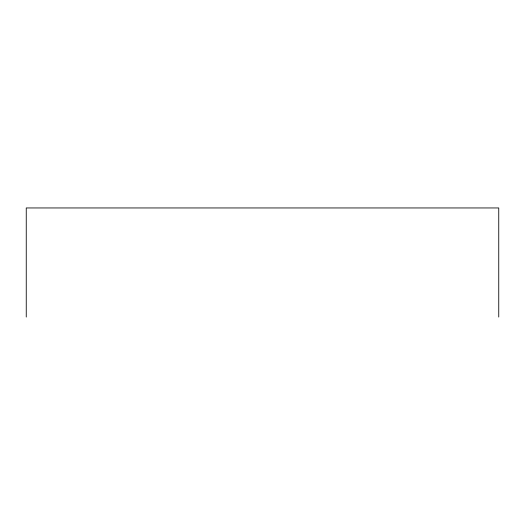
<?xml version="1.0" encoding="UTF-8"?>
<svg xmlns="http://www.w3.org/2000/svg" width="525" height="525" viewBox="0 0 525 525"><rect width="100%" height="100%" fill="white"/><g stroke="black" fill="none" stroke-linecap="round" stroke-linejoin="round"><path stroke-width="0.79" d="M498.75 317.048L498.75 207.952L26.25 207.952L26.25 317.048"/></g></svg>
